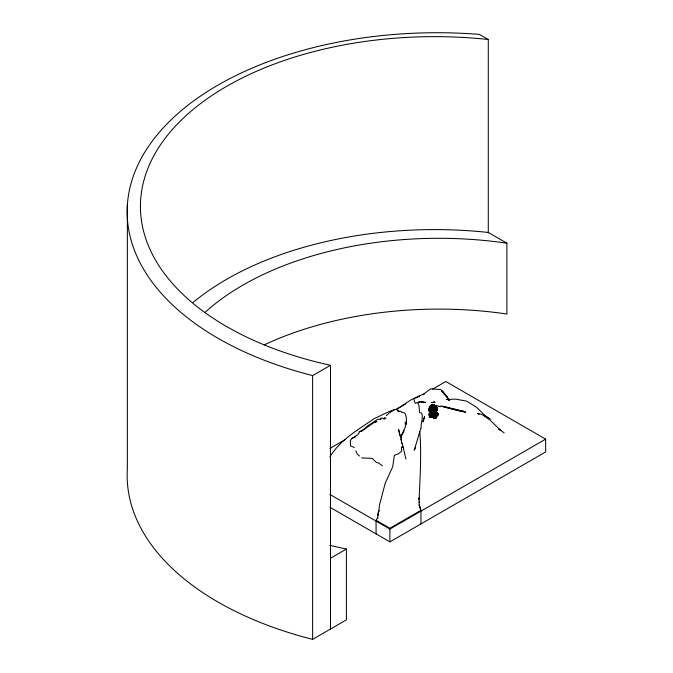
<?xml version="1.0" encoding="UTF-8"?>
<svg xmlns="http://www.w3.org/2000/svg" width="673" height="673" viewBox="0 0 673 673"><rect width="100%" height="100%" fill="white"/><g stroke="black" fill="none" stroke-linecap="round" stroke-linejoin="round"><path stroke-width="1.01" d="M435.793 412.625L435.835 410.522L434.236 407.939M377.763 514.946L377.763 515.745L378.84 510.428L377.763 514.946L377.73 518.26L377.73 517.47L376.064 520.288L376.064 533.891M419.304 498.188L419.304 497.397L419.128 499.467C420.087 476.829 421.584 454.216 419.784 431.645M402 412.356L403.472 412.423L405.314 413.878L406.315 417.605L406.559 424.411L405.222 421.946L405.415 426.909L401.571 435.288L401.327 439.94L401.091 439.326L401.697 443.347M378.84 511.219L379.429 505.087L385.267 483.071L392.696 466.776L394.378 455.301L398.323 453.854L401.68 451.179L401.445 446.931L403.211 447.553L402.151 443.002L401.756 443.179M421.197 427.978C420.103 425.008 425.185 412.381 419.658 412.532L418.884 405.348L417.849 403.135L418.631 402.109L419.834 401.857L415.199 403.27L414.08 399.922L414.391 398.248M423.241 421.887L424.562 416.68L422.787 421.399M448.916 400.3C448.613 397.701 433.589 382.996 447.713 397.693L443.036 391.501L440.664 389.558L430.712 388.809L424.2 393.722L411.27 399.678L396.977 409.134C389.246 410.538 381.835 415.426 374.482 418.446C358.381 429.61 340.302 439.595 329.879 456.883M420.844 428.272L414.215 450.271L415.611 447.469M358.078 434.506L359.668 431.679L364.118 429.155L367.694 425.841L377.772 419.287L380.758 419.245M384.064 419.372L385.158 417.63L383.846 418.429M357.413 435.019L351.962 438.417L350.305 440.689L350.54 445.837L354.276 447.545M380.237 419.128L381.768 417.874L383.719 418.682L385.982 418.421M375.399 422.493L376.93 421.29L374.138 422.467L361.796 431.006M386.201 415.704L389.162 413.045L394.555 409.706M329.812 545.298A277.04 159.947 0 0 0 346.402 549.042L346.402 619.85L312.625 639.35L312.625 375.584L330.493 365.271A294.109 169.806 0 0 1 151.299 160.712A294.109 169.806 0 0 1 488.287 39.505L488.287 232.858M396.851 408.999L405.869 403.792M415.796 398.063L419.405 395.976L419.405 396.767M329.905 448.437L345.291 439.553M422.93 394.731L424.688 393.713M432.613 389.137L445.829 381.507L545.643 439.141L545.643 451.953L389.886 541.874L329.905 507.24M330.493 558.228L346.402 549.042M376.064 520.288L389.886 528.271L420.962 510.327L419.229 504.691L420.675 510.184M545.643 439.141L389.886 529.062L329.905 494.428M351.962 438.417L355.697 436.743M359.668 431.679L361.965 431.04M401.571 435.288L403.85 431.839L403.817 430.384M431.073 405.121L433.664 404.465L434.724 406.214M434.312 404.818L435.33 406.5L434.312 404.818L431.385 405.398L431.654 407.123M431.418 405.541L434.312 404.919M432.932 405.365L433.404 405.6M430.064 406.231L431.906 405.827M433.614 405.382L434.287 406.021L433.883 405.794M431.948 405.861L430.215 406.172L431.2 407.695M431.25 405.895L432.058 407.249L431.25 406.231L431.898 406.113M434.018 405.609L434.11 405.752M431.948 406.198L430.375 406.509L430.375 408.074M430.939 406.972L430.409 406.652L430.888 408.141M431.427 406.5L431.898 407.03M430.459 406.736L430.964 406.685M431.948 406.534L431.25 406.559L432.276 408.351L432.276 406.786C428.987 404.734 434.682 403.388 434.573 406.172M432.52 410.673L431.393 410.909L430.468 406.955M432.007 406.669L431.25 406.231M430.333 407.14L430.964 407.014M434.75 406.105L432.133 406.77L431.073 405.02L431.073 407.081M430.24 407.333L430.905 408.309M432.276 406.786L434.421 406.324L434.421 407.888M430.51 407.417L430.77 408.158M434.321 406.484L433.824 406.753L434.337 406.719M429.677 408.831L430.081 408.982L430.19 407.586L431.923 407.199M432.394 407.064L432.916 407.022L432.478 407.358M433.109 406.913L433.664 406.938L433.193 407.207M430.19 407.678L431.528 407.367M432.478 407.19L432.874 407.291M433.109 407.241L433.614 407.19M431.326 411.666L429.601 412.036L428.541 410.387L428.541 408.334L431.57 407.729L432.133 408.604L433.21 408.376L433.538 409.815L432.52 410.034L432.596 410.993M432.983 409.377L437.366 408.41L436.306 406.669L431.78 407.72L431.721 405.373M428.541 408.435L431.73 407.846M432.276 407.712L436.306 406.669M430.569 408.149L431.057 408.065M431.284 407.998L431.805 407.981M432.428 407.779L432.958 407.762L432.478 408.2L432.916 407.695M433.151 407.981L433.589 407.476L435.439 410.892M434.379 407.451L433.908 407.888L435.061 407.611L435.061 406.685M430.594 408.402L428.844 408.713L428.844 410.278M434.321 407.485L436.163 407.14L437.189 408.974L436.365 407.56M433.631 407.88L433.109 407.914L433.614 407.518M433.908 407.552L434.379 407.788M434.304 407.703L434.943 407.014L435.372 407.695L432.133 408.41L431.486 407.308L431.57 407.729M429.635 408.772L430.156 408.73M435.54 407.527L436.045 407.468M428.937 409.159L429.517 410.564M430.636 408.864L431.258 411.287L431.326 409.142M434.354 408.107L435.372 407.888L435.372 406.467M429.206 409.571L428.718 409.537L429.534 410.614M430.636 409.201L431.082 410.555M436.525 407.998L436.743 408.957M429.113 409.764L429.567 411.279M431.258 409.327L434.354 408.747L434.825 409.478M436.659 408.149L436.6 408.982M434.556 408.73L434.127 407.964L435.835 410.614M429.248 410.034L430.804 409.748M431.519 409.958L431.99 409.857M432.226 409.638L432.705 409.697M432.941 409.647L437.366 408.318L437.366 410.37L434.775 410.925M431.3 409.84L429.601 410.084L428.541 408.334M431.553 409.689L432.074 409.647M432.789 409.495L432.226 409.47M429.643 410.252L429.088 409.596M437.189 408.637L436.92 408.225M429.441 408.881L428.878 408.856L429.382 410.513M430.367 410.32L429.946 410.841L430.341 410.379M434.632 409.344L431.393 410.05L430.375 408.452L430.358 408.974M435.036 409.596L435.507 409.159L435.12 409.731M436.264 409.411L435.751 409.445L436.255 409.058M430.417 410.404L429.946 410.505M433.538 409.781L430.905 410.278L431.359 411.102M435.078 409.327L435.591 409.293M435.793 409.176L436.306 409.142M431.595 410.757L434.262 409.966L431.519 410.294L432.007 410.589M429.736 410.808L431.3 410.505L430.072 408.604M431.57 410.379L432.074 410.32M432.596 410.168L433.841 409.899L433.42 409.209L433.471 409.63M434.918 409.697C437.366 408.679 436.684 410.118 436.541 408.503M428.827 409.849L429.248 411.035L431.166 410.698M434.918 409.891L437.055 409.428M429.862 411.043L430.417 411.068L429.904 411.447M431.057 411.169L430.569 410.892L431.09 410.858M435.036 409.933L435.549 409.899M435.751 409.781L436.306 409.807L435.793 410.177M436.508 410.025L436.979 409.588M429.248 411.035L429.643 411.262L429.357 410.673M435.12 410.059L435.591 410.294L435.078 410.328M431.788 411.018L431.284 411.077L431.847 411.102M431.982 410.9L435.507 409.832M430.644 411.253L431.132 410.917L430.569 410.892M432.47 410.917L434.901 410.32L435.961 411.969L435.969 413.39L434.943 413.609M431.881 411.203L429.736 411.666L429.736 410.101L428.693 408.477M433.496 410.824L433.917 410.967M434.918 410.555L437.055 410.093L437.013 408.36M432.024 412.002L432.074 411.346M434.11 410.917L435.835 410.522M434.615 411.11L435.145 412.271M434.699 411.245L435.027 412.297L435.086 411.195M431.006 412.154L431.561 412.179L431.048 412.221M434.598 411.321L434.438 410.833M435.49 411.186L434.859 411.237L434.741 412.044L435.524 411.876M432.251 412.625L432.251 411.952M434.615 411.447L434.918 412.313M434.935 411.497L435.414 411.396M431.065 412.456L431.544 413.601M432.024 412.667L431.957 411.371L432.512 412.027M435.254 411.237L432.806 412.078L432.874 413.853M432.377 412.213L435.49 411.523M432.731 412.271L435.448 411.792M431.393 413.5L431.242 412.726M434.615 412.112L434.506 412.717L434.455 412.095M430.787 414.307L430.787 413.079L432.512 412.7M432.991 412.557L433.471 412.835M434.178 412.305L434.262 412.768L433.749 412.473M430.787 413.18L432.125 412.869L432.731 413.903L435.01 413.39L434.968 411.22M434.497 412.339L435.7 412.154M430.829 413.247L432.125 412.97M434.421 412.591L434.977 412.616M433.488 416.621L436.432 416.015L436.432 418.068L433.841 418.631L432.781 416.982L430.19 417.538L429.13 415.889L429.13 413.836L432.167 413.23M432.512 413.037L432.386 412.061M432.874 413.012L436.895 412.17L437.963 413.811L437.963 415.872L435.372 416.427M436.895 412.263L429.13 413.929L430.24 415.754L429.584 415.906M432.36 413.415L431.873 413.491L432.403 413.474M433.505 413.197L432.991 413.23C432.697 413.878 434.278 412.869 433.033 413.626L433.496 413.508M433.706 413.079L434.22 413.037M434.506 412.381L435.616 412.019L435.658 413.113L434.421 413.256L434.977 412.953M430.863 413.903L429.441 414.206L429.711 415.931M431.216 413.735L431.687 413.626L431.216 414.063M430.19 414.206L431.788 415.704M431.191 413.903L430.905 414.383M434.211 413.357L433.706 413.415L434.287 414.131M434.421 413.256L434.977 413.289M435.061 412.944L435.624 412.97M430.232 414.265L430.686 414.223M430.24 416.427L429.534 414.652M431.233 414.366L431.435 416.141M433.774 414.761L434.127 415.317L433.799 413.87L432.731 414.105L432.083 413.214M429.307 415.039L429.98 416.343M429.483 415.981L429.711 415.266M434.708 414.215L431.847 414.829L430.787 413.079M435.153 414.231L434.867 413.979M429.307 415.712L429.753 416.394M429.837 415.527L431.612 414.753M435.019 414.417L437.963 413.811M430.19 415.578L431.662 415.266M432.672 415.485L432.184 415.207M432.823 415.3L433.353 414.947L432.882 415.384M433.538 414.812L434.438 415.594L433.42 415.813L433.622 417.437M432.907 415.098L433.319 415.258M435.423 414.644L435.044 414.257M430.451 416.208L431.014 415.897L430.484 415.922M431.99 415.544L435.229 414.846M435.658 414.804L436.188 414.787L435.717 415.224M436.348 414.61L436.424 415.073L436.903 414.635L436.373 414.652M437.13 414.82L437.534 414.358L437.055 414.787M429.576 416.116L430.24 416.091L429.424 414.677M431.898 415.67L431.671 416.049L431.721 414.728M434.312 413.651L435.423 414.98M431.99 415.737L434.127 415.283M430.333 416.301L431.898 416.007M433.193 415.662L434.438 415.401M437.652 414.736L435.515 415.191L436.188 415.796L435.633 415.434M429.896 416.032L429.837 416.528L431.763 416.192M437.652 414.93L435.498 415.561M431.721 416.755L431.2 416.772M436.348 415.275L436.903 415.636M437.055 415.123L437.618 415.485L437.139 415.258M429.837 416.528L430.24 416.755L429.307 415.376M429.307 414.703L430.939 416.814M431.721 416.419L431.25 416.856M433.109 416.166L431.881 416.234M436.407 415.342L436.827 415.552M433.446 416.158L433.816 417.201L432.958 416.469L433.362 417.024M431.014 416.907L430.527 416.629M431.906 416.621L432.352 416.133M429.433 415.67L430.333 417.159L433.681 416.478M435.515 416.049L437.652 415.594L437.652 414.03L436.76 412.642L434.421 412.928M432.958 416.797L433.622 416.772M433.235 416.999L433.892 416.848M434.144 417.361L434.581 416.865L434.102 417.302M434.901 417.109L435.288 416.713L434.859 417.21M435.574 417.058L436.003 416.553M434.135 417.008L434.59 416.966M436.129 416.646L435.616 417.125L436.255 417.008L435.81 416.318M435.852 416.78L435.7 416.007M433.984 417.395L436.121 416.932M434.817 417.151L435.322 416.755M433.984 417.588L436.121 417.125M434.859 417.546L435.372 417.84M434.102 417.967L434.59 417.908M420.886 401.84L423.283 401.949L419.759 401.941M436.028 405.415L440.31 406.744M439.107 406.45L442.06 406.046L463.302 411.161L462.174 411.11M361.611 457.918L372.32 458.397L376.384 462.511L378.377 462.856L382.348 465.783M446.283 399.518L455.697 399.123L466.784 401.184L476.467 407.232L485.561 416.04L490.171 419.06L484.047 415.291M456.748 410.404L465.657 412.179L442.27 406.416L455.89 410.135M399.796 411.026L401.655 411.994M488.287 39.505L479.445 34.399A309.984 178.968 0 0 0 138.806 163.068A309.984 178.968 0 0 0 312.625 375.584M264.094 344.913A277.04 159.947 0 0 1 506.912 314.013L506.912 243.205L488.287 232.454A294.109 169.806 0 0 0 193.143 302.396M504.186 432.89L498.735 429.038L500.914 430.602L489.894 419.96L482.011 414.484L477.443 413.357L479.033 414.501M448.041 398.668L449.488 399.913M359.449 456.025L357.296 454.14L355.79 450.843M399.139 411.523L397.07 409.664L398.357 411.54M398.946 411.8L397.575 410.673L396.977 409.134M447.915 398.862L449.11 400.485M435.103 406.652L435.019 406.854M434.548 406.433L434.489 405.693M433.521 404.936L434.421 406.324M434.968 407.409L435.372 407.888M436.466 409.63L436.97 409.907M433.706 405.693L434.018 406.282M434.556 407.241L433.9 406.845M434.295 406.988L434.556 407.493M435.507 409.495L435.507 409.159M435.683 410.58L434.531 409.226M433.715 408.149L434.337 409.117M435.069 410.185L435.532 410.875M433.109 407.577L433.319 408.158M434.43 409.436L433.429 408.444M433.319 408.057L433.841 408.772M434.178 409.352L434.001 408.738M435.969 412.069L434.834 410.505M437.618 414.82L437.534 414.358M434.262 409.966L435.667 412.322L434.186 410.151M431.898 406.694L432.184 407.947L431.898 407.358M432.478 407.863L432.478 408.2M434.119 410.437L435.414 412.238M433.176 409.268L433.841 410.093L433.841 408.671L430.527 409.344L430.484 408.763M435.54 412.843L435.969 413.39M433.319 410.984L432.714 410.143M434.834 413.34L435.439 414.383M431.536 408.418L430.064 406.13L430.064 408.183M432.52 410.034L433.387 411.195M434.724 413.365L436.432 416.116L433.841 416.671L433.109 415.535L433.134 417.075M430.922 407.796L431.427 408.444M435.162 414.383L436.281 415.981M430.24 407.005L431.099 408.132M433.706 412.406L433.791 412.869M435.313 414.669L434.75 414.004L434.876 414.972L434.026 413.945M434.178 413.306L434.64 413.962M435.145 414.719L436.129 416.368M430.19 407.586L431.368 409.302M430.745 408.839L431.3 409.504L429.668 409.891L429.601 412.036M434.489 414.593L434.64 413.331M435.7 416.343L436.255 417.344L435.616 417.462M431.519 410.294L432.874 412.288M430.308 408.553L431.393 410.244M431.595 410.656L432.781 412.44L432.403 412.053M436.028 417.386L435.81 415.653L435.936 416.427M430.527 409.15L430.947 409.79M432.689 412.465L432.554 413.491L431.847 412.061M431.847 411.388L432.663 412.801M432.116 412.137L432.781 413.113M435.372 417.176L435.288 416.713M433.984 416.688L433.311 415.544L433.21 416.579M428.827 409.184L429.088 409.924M429.357 410.008L429.424 410.639M431.216 412.886L431.477 413.634M433.336 416.183L433.799 416.873M433.075 416.444L433.799 417.538M432.958 416.469L433.816 417.866M431.275 414.206L431.612 415.081M431.788 415.359L430.964 413.954L431.671 415.384M432.436 416.595L431.881 416.57L431.99 414.846L430.838 413.508L430.964 412.002M431.452 415.99L431.847 416.78L431.923 414.644M429.13 413.836L430.333 415.594M430.451 415.872L430.535 416.335M405.928 459.095L403.11 446.83M401.36 439.873L398.626 429.643L399.905 435.515M419.128 498.676L419.229 505.482M437.803 413.777L436.827 412.255L437.963 413.912L435.372 414.467L435.305 414.997M436.483 407.535L436.525 408.334M436.23 406.761L437.214 408.376L434.775 408.974M436.146 416.696L436.079 416.065L436.121 417.798L433.984 418.253L433.917 416.486L433.841 418.631M436.255 417.008L435.986 416.595M435.481 410.564L435.498 412.372M435.397 410.429L435.338 410.934M435.347 411.607L435.322 413.668L432.731 414.223L432.731 412.17M435.221 410.151L435.263 410.951M435.263 411.464L435.204 411.969M435.103 410L435.103 410.513M435.145 412.599L435.145 413.071M434.775 414.509L434.75 415.005M434.708 408.957L434.598 409.529M434.598 412.263L434.607 411.052L434.48 411.632M434.548 407.106L434.556 407.577M434.438 415.594L434.438 414.173L431.124 414.846L431.099 413.458M434.27 409.487L434.178 409.016L434.161 409.512M433.841 405.339L433.883 406.13M433.656 416.099L433.664 417.899M433.605 416.116L433.488 416.957M433.547 417.117L433.488 417.622M433.21 408.376L433.252 408.948M433.286 416.705L433.227 417.21M432.823 410.311L432.773 411.01M432.403 412.726L432.377 413.222M432.167 412.305L432.167 413.348M431.898 407.695L431.25 406.896M431.671 410.522L431.671 412.574M431.578 406.803L431.528 407.468M431.536 415.291L431.536 416.116M431.275 413.188L431.368 413.659M431.124 409.226L431.191 410.53M431.099 413.247L430.838 412.835M430.998 407.779L431.014 408.334M430.813 411.767L431.788 413.289L430.661 411.632L430.661 413.685M430.695 408.696L430.745 409.176M430.266 415.392L430.333 417.159M430.19 415.485L430.19 417.538M430.013 416.806L429.635 414.947M429.896 415.359L429.837 415.864M429.265 409.865L429.357 410.337M429.265 410.538L429.357 411.01M429.038 410.118L429.088 410.597M420.962 510.327L420.962 523.93M419.178 501.679L419.178 502.47M389.886 528.271L389.886 541.874M330.493 365.271L330.493 629.036M127.357 205.181L127.357 468.946A309.984 178.968 0 0 0 312.625 639.35M205.215 312.23A277.04 159.947 0 0 1 506.912 243.205M434.665 405.97L432.209 406.585L432.133 408.721L434.724 408.166L434.665 405.97M432.672 415.813L432.192 416.251L432.672 415.813M436.003 417.563L435.532 417.664L436.003 417.563M425.42 402.319L421.525 402.353L425.42 402.319M434.085 402.101L433.446 402.075L435.103 402.235L434.085 402.101M431.654 402.404L432.823 402.605L431.654 402.404M436.903 414.972L436.819 414.509L436.903 414.972M431.014 416.234L430.93 415.771L431.014 416.234"/></g></svg>
